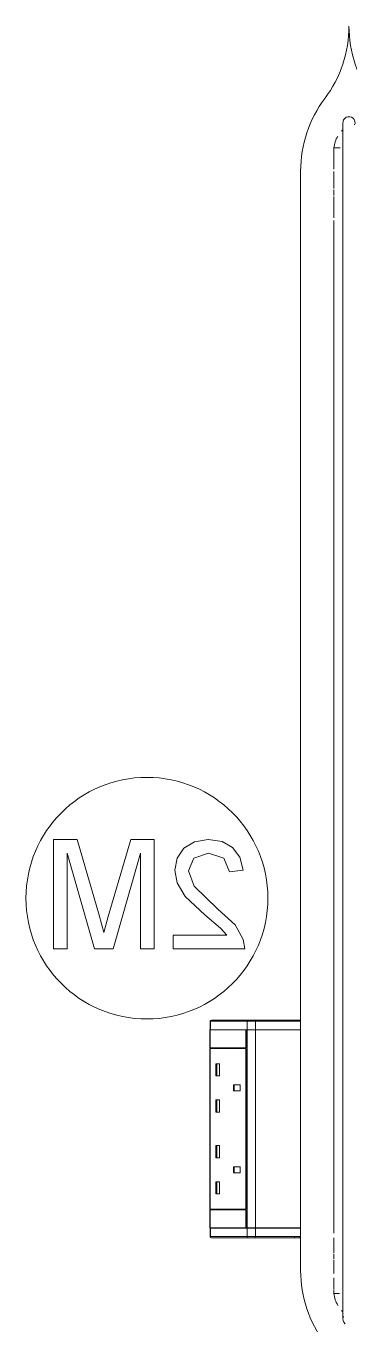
# Model space of a CAD drawing. Header units: millimetres. Extents: x 155927 to 295199, y -4084 to 97293.
# Drawn here: x 186056 to 186323, y 33027 to 34101 of the extents above; entities that cross this region are included whole.
import ezdxf

# ---------------------------------------------------------------- set-up
doc = ezdxf.new("R2010")
doc.units = ezdxf.units.MM
doc.header["$MEASUREMENT"] = 0
doc.layers.add('I-FURN', color=8, linetype='CONTINUOUS', lineweight=9)

msp = doc.modelspace()

# ---------------------------------------------------------------- linework, layer by layer
at = {"layer": 'I-FURN'}
for p, q in [((186318.2, 34021.1), (186318.2, 34021.1)), ((186318.2, 34021.1), (186318.2, 34020.9)), ((186318.2, 34020.9), (186318.2, 34020.6)), ((186318.2, 34020.6), (186318.2, 34020.1)), ((186318.2, 34020.1), (186318.2, 34019.5)), ((186318.2, 34019.5), (186318.2, 34018.8)), ((186318.2, 34018.8), (186318.2, 34018)), ((186318.2, 34018), (186318.2, 34017)), ((186318.2, 34017), (186318.2, 34016)), ((186318.2, 34016), (186318.2, 34014.8)), ((186318.2, 34014.8), (186318.2, 34013.4)), ((186318.2, 34013.4), (186318.2, 34012)), ((186318.2, 34012), (186318.2, 34010.4)), ((186318.2, 34010.4), (186318.2, 34008.8)), ((186318.2, 34008.8), (186318.2, 34007)), ((186318.2, 34007), (186318.2, 34005.1)), ((186318.2, 34005.1), (186318.2, 34003.1)), ((186318.2, 34003.1), (186318.2, 34001.1)), ((186315.9, 34000.2), (186310.7, 34000.2)), ((186310.7, 33982.7), (186310.7, 34000.2)), ((186310.7, 33994.6), (186310.7, 33995.7)), ((186318.2, 34001.1), (186318.2, 33998.9)), ((186318.2, 33998.9), (186318.2, 33996.6)), ((186318.2, 33996.6), (186318.2, 33994.2)), ((186318.2, 33994.2), (186318.2, 33991.8)), ((186318.2, 33991.8), (186318.2, 33989.3)), ((186283.2, 33277.4), (186283.2, 33981.1)), ((186283.2, 33981.1), (186283.2, 33277.4)), ((186310.7, 33966.5), (186310.7, 33980.8)), ((186318.2, 33989.3), (186318.2, 33986.6)), ((186318.2, 33986.6), (186318.2, 33984)), ((186318.2, 33984), (186318.2, 33981.2)), ((186318.2, 33981.2), (186318.2, 33978.4)), ((186318.2, 33978.4), (186318.2, 33975.5)), ((186318.2, 33975.5), (186318.2, 33972.5)), ((186318.2, 33972.5), (186318.2, 33969.6)), ((186318.2, 33969.6), (186318.2, 33966.5)), ((186310.7, 33960.7), (186310.7, 33965.6)), ((186310.7, 33942.3), (186310.7, 33960)), ((186318.2, 33966.5), (186318.2, 33963.4)), ((186318.2, 33963.4), (186318.2, 33960.3)), ((186318.2, 33960.3), (186318.2, 33957.2)), ((186318.2, 33957.2), (186318.2, 33954)), ((186318.2, 33954), (186318.2, 33950.8)), ((186318.2, 33950.8), (186318.2, 33947.6)), ((186310.7, 33102.1), (186310.7, 33940.2)), ((186318.2, 33947.6), (186318.2, 33944.3)), ((186318.2, 33944.3), (186318.2, 33941.1)), ((186318.2, 33941.1), (186318.2, 33940.2)), ((186318.2, 33940.2), (186318.2, 33102.1)), ((186098.3, 33427.8), (186078.8, 33427.8)), ((186078.8, 33427.8), (186078.8, 33337.4)), ((186116.5, 33365.2), (186098.3, 33427.8)), ((186142.7, 33427.8), (186124.2, 33364.1)), ((186162.2, 33427.8), (186142.7, 33427.8)), ((186162.2, 33337.4), (186162.2, 33427.8)), ((186195.4, 33426), (186186.6, 33420.6)), ((186206.8, 33427.8), (186195.4, 33426)), ((186218.2, 33426.2), (186206.8, 33427.8)), ((186227, 33421.3), (186218.2, 33426.2)), ((186090.1, 33337.4), (186090.1, 33416.5)), ((186090.1, 33416.5), (186112.8, 33337.4)), ((186128.2, 33337.4), (186150.9, 33416.5)), ((186150.9, 33416.5), (186150.9, 33337.4)), ((186181, 33412.5), (186179.1, 33402.6)), ((186186.6, 33420.6), (186181, 33412.5)), ((186190.4, 33401.9), (186195, 33412.3)), ((186195, 33412.3), (186207, 33416.5)), ((186207, 33416.5), (186219.6, 33412.4)), ((186219.6, 33412.4), (186224.3, 33401)), ((186232.9, 33413.3), (186227, 33421.3)), ((186235.6, 33402.4), (186232.9, 33413.3)), ((186179.1, 33402.6), (186181.1, 33391.9)), ((186195.3, 33389.1), (186190.4, 33401.9)), ((186224.3, 33401), (186235.6, 33402.4)), ((186181.1, 33391.9), (186187.8, 33380.8)), ((186187.8, 33380.8), (186204, 33365.4)), ((186214.8, 33370.3), (186195.3, 33389.1)), ((186229, 33357.2), (186214.8, 33370.3)), ((186120.5, 33350.8), (186116.5, 33365.2)), ((186124.2, 33364.1), (186120.5, 33350.8)), ((186204, 33365.4), (186217, 33354.5)), ((186235.8, 33345.2), (186229, 33357.2)), ((186177.7, 33348.7), (186177.7, 33337.4)), ((186222.1, 33348.7), (186177.7, 33348.7)), ((186217, 33354.5), (186222.1, 33348.7)), ((186078.8, 33337.4), (186090.1, 33337.4)), ((186112.8, 33337.4), (186128.2, 33337.4)), ((186150.9, 33337.4), (186162.2, 33337.4)), ((186177.7, 33337.4), (186237, 33337.4)), ((186237, 33337.4), (186235.8, 33345.2)), ((186208.4, 33277.4), (186208.4, 33270.4)), ((186208.4, 33277.4), (186208.6, 33277.4)), ((186208.4, 33277.4), (186208.4, 33270.4)), ((186208.4, 33270.4), (186208.4, 33277.4)), ((186208.6, 33277.4), (186238.9, 33277.4)), ((186208.6, 33277.4), (186208.6, 33270.4)), ((186208.7, 33278.2), (186208.8, 33278.2)), ((186239.7, 33278.4), (186209.4, 33278.4)), ((186239.7, 33278.4), (186209.4, 33278.4)), ((186238.9, 33277.4), (186245.8, 33277.4)), ((186238.9, 33277.4), (186238.9, 33270.4)), ((186239.7, 33278.4), (186278.2, 33278.4)), ((186245.2, 33278.4), (186239.7, 33278.4)), ((186282.2, 33278.4), (186245.2, 33278.4)), ((186245.8, 33277.4), (186283.2, 33277.4)), ((186245.8, 33277.4), (186245.8, 33270.4)), ((186278.2, 33278.4), (186278.2, 33277.4)), ((186278.2, 33278.4), (186282.2, 33278.4)), ((186283.2, 33270.4), (186283.2, 33277.4)), ((186283.2, 33277.4), (186283.2, 33270.4)), ((186208.2, 33255.4), (186208.2, 33270.4)), ((186208.2, 33270.4), (186238, 33270.4)), ((186208.4, 33270.4), (186208.6, 33270.4)), ((186208.4, 33270.3), (186208.4, 33106.4)), ((186208.6, 33270.4), (186238.9, 33270.4)), ((186238, 33270.4), (186238, 33255.4)), ((186238.2, 33255.4), (186238.2, 33270.3)), ((186238.2, 33270.3), (186238.9, 33270.3)), ((186238.9, 33270.4), (186245.8, 33270.4)), ((186245.8, 33270.3), (186238.9, 33270.3)), ((186238.9, 33270.3), (186238.9, 33106.4)), ((186245.8, 33270.4), (186283.2, 33270.4)), ((186283.2, 33270.3), (186245.8, 33270.3)), ((186245.8, 33270.3), (186245.8, 33106.4)), ((186283.2, 33106.4), (186283.2, 33270.3)), ((186283.2, 33270.3), (186283.2, 33106.4)), ((186238, 33255.4), (186208.2, 33255.4)), ((186208.2, 33254.9), (186238, 33254.9)), ((186208.2, 33121.9), (186208.2, 33254.9)), ((186208.6, 33254.9), (186208.6, 33255.4)), ((186238, 33254.9), (186238, 33121.9)), ((186238.2, 33121.9), (186238.2, 33254.9)), ((186213.2, 33242.3), (186213.2, 33232.3)), ((186213.2, 33242.3), (186216.1, 33242.3)), ((186214, 33242.3), (186214, 33232.3)), ((186216.1, 33242.3), (186216.1, 33232.3)), ((186213.2, 33232.3), (186216.1, 33232.3)), ((186227.6, 33224.8), (186227.6, 33219.8)), ((186233.3, 33224.8), (186227.6, 33224.8)), ((186227.6, 33219.8), (186233.3, 33219.8)), ((186228.3, 33224.8), (186228.3, 33219.8)), ((186233.3, 33219.8), (186233.3, 33224.8)), ((186213.2, 33212.3), (186213.2, 33202.3)), ((186213.2, 33212.3), (186216.1, 33212.3)), ((186214, 33212.3), (186214, 33202.3)), ((186216.1, 33212.3), (186216.1, 33202.3)), ((186213.2, 33202.3), (186216.1, 33202.3)), ((186213.2, 33174.5), (186213.2, 33164.5)), ((186213.2, 33174.5), (186216.1, 33174.5)), ((186214, 33174.5), (186214, 33164.5)), ((186216.1, 33174.5), (186216.1, 33164.5)), ((186213.2, 33164.5), (186216.1, 33164.5)), ((186227.6, 33157), (186227.6, 33152)), ((186227.6, 33157), (186233.3, 33157)), ((186228.3, 33157), (186228.3, 33152)), ((186233.3, 33157), (186233.3, 33152)), ((186213.2, 33144.5), (186213.2, 33134.5)), ((186213.2, 33144.5), (186216.1, 33144.5)), ((186214, 33144.5), (186214, 33134.5)), ((186216.1, 33144.5), (186216.1, 33134.5)), ((186227.6, 33152), (186233.3, 33152)), ((186213.2, 33134.5), (186216.1, 33134.5)), ((186208.2, 33121.9), (186238, 33121.9)), ((186208.2, 33121.4), (186238, 33121.4)), ((186208.2, 33106.4), (186208.2, 33121.4)), ((186208.6, 33121.4), (186208.6, 33121.9)), ((186238, 33121.4), (186238, 33106.4)), ((186238.2, 33106.4), (186238.2, 33121.4)), ((186238, 33106.4), (186208.2, 33106.4)), ((186208.4, 33106.3), (186208.4, 33099.3)), ((186208.6, 33106.3), (186208.4, 33106.3)), ((186208.4, 33106.3), (186208.4, 33099.3)), ((186208.4, 33106.3), (186208.4, 33099.3)), ((186208.6, 33099.3), (186208.4, 33099.3)), ((186208.6, 33099.3), (186208.6, 33106.3)), ((186238.9, 33106.3), (186208.6, 33106.3)), ((186238.9, 33099.3), (186208.6, 33099.3)), ((186238, 33106.4), (186240.5, 33106.4)), ((186238.9, 33106.4), (186238.2, 33106.4)), ((186238.9, 33106.4), (186245.8, 33106.4)), ((186238.9, 33099.3), (186238.9, 33106.3)), ((186245.8, 33106.3), (186238.9, 33106.3)), ((186245.8, 33099.3), (186238.9, 33099.3)), ((186245.8, 33106.4), (186283.2, 33106.4)), ((186245.8, 33099.3), (186245.8, 33106.3)), ((186283.2, 33106.3), (186245.8, 33106.3)), ((186283.2, 33099.3), (186245.8, 33099.3)), ((186278.2, 33099.3), (186278.2, 33098.3)), ((186283.2, 33099.3), (186283.2, 33106.3)), ((186283.2, 33099.3), (186283.2, 33106.3)), ((186283.2, 33071.1), (186283.2, 33099.3)), ((186283.2, 33099.3), (186283.2, 33071.1)), ((186318.2, 33102.1), (186318.2, 33099.2)), ((186318.2, 33099.2), (186318.2, 33096.4)), ((186208.8, 33098.5), (186208.7, 33098.6)), ((186209.4, 33098.3), (186239.7, 33098.3)), ((186209.4, 33098.3), (186239.7, 33098.3)), ((186278.2, 33098.3), (186239.7, 33098.3)), ((186239.7, 33098.3), (186245.2, 33098.3)), ((186245.2, 33098.3), (186282.2, 33098.3)), ((186282.2, 33098.3), (186278.2, 33098.3)), ((186282.2, 33098.3), (186282.2, 33098.3)), ((186310.7, 33085.9), (186310.7, 33098.1)), ((186318.2, 33096.4), (186318.2, 33093.6)), ((186318.2, 33093.6), (186318.2, 33090.8)), ((186318.2, 33090.8), (186318.2, 33088)), ((186310.7, 33080.9), (186310.7, 33085)), ((186310.7, 33068.6), (186310.7, 33080.1)), ((186318.2, 33088), (186318.2, 33085.2)), ((186318.2, 33085.2), (186318.2, 33082.5)), ((186318.2, 33082.5), (186318.2, 33079.7)), ((186318.2, 33079.7), (186318.2, 33077.1)), ((186318.2, 33077.1), (186318.2, 33074.4)), ((186318.2, 33074.4), (186318.2, 33071.9)), ((186318.2, 33071.9), (186318.2, 33069.3)), ((186318.2, 33069.3), (186318.2, 33066.8)), ((186310.7, 33057.1), (186310.7, 33065.1)), ((186310.7, 33055.9), (186310.7, 33056.8)), ((186318.2, 33066.8), (186318.2, 33064.4)), ((186318.2, 33064.4), (186318.2, 33062)), ((186318.2, 33062), (186318.2, 33059.7)), ((186318.2, 33059.7), (186318.2, 33057.5)), ((186318.2, 33057.5), (186318.2, 33055.3)), ((186310.7, 33052.1), (186310.7, 33055.5)), ((186310.7, 33052.1), (186315.3, 33052.1)), ((186318.2, 33055.3), (186318.2, 33053.2)), ((186318.2, 33053.2), (186318.2, 33051.2)), ((186318.2, 33051.2), (186318.2, 33049.3)), ((186318.2, 33049.3), (186318.2, 33047.4)), ((186318.2, 33047.4), (186318.2, 33045.6)), ((186318.2, 33045.6), (186318.2, 33044)), ((186318.2, 33044), (186318.2, 33042.4)), ((186318.2, 33042.4), (186318.2, 33040.9)), ((186318.2, 33040.9), (186318.2, 33039.5)), ((186318.2, 33039.5), (186318.2, 33038.2)), ((186318.2, 33038.2), (186318.2, 33037)), ((186318.2, 33037), (186318.2, 33036)), ((186318.2, 33036), (186318.2, 33035)), ((186318.2, 33035), (186318.2, 33034.1)), ((186318.2, 33034.1), (186318.2, 33033.4)), ((186318.2, 33033.4), (186318.2, 33032.7)), ((186318.2, 33032.7), (186318.2, 33032.2)), ((186318.2, 33032.2), (186318.2, 33031.8)), ((186318.2, 33031.8), (186318.2, 33031.4)), ((186318.2, 33031.4), (186318.2, 33031.2)), ((186318.2, 33031.2), (186318.2, 33031.1)), ((186318.2, 33031.1), (186318.2, 33031.1))]:
    msp.add_line(p, q, dxfattribs=at)
at = {"layer": 'I-FURN', "flags": 128}
for points in [[(186208.4, 33277.4), (186208.4, 33277.5), (186208.4, 33277.5), (186208.4, 33277.6), (186208.4, 33277.6), (186208.4, 33277.6), (186208.4, 33277.7), (186208.4, 33277.7), (186208.4, 33277.8), (186208.5, 33277.8), (186208.5, 33277.8), (186208.5, 33277.9), (186208.5, 33277.9), (186208.5, 33277.9)], [(186245.2, 33278.4), (186245.1, 33278.4), (186244.9, 33278.4), (186244.8, 33278.4), (186244.7, 33278.4), (186244.5, 33278.4), (186244.4, 33278.4), (186244.2, 33278.4), (186244.1, 33278.4), (186243.9, 33278.4), (186243.7, 33278.4), (186243.6, 33278.4), (186243.4, 33278.4), (186243.3, 33278.4), (186243.1, 33278.4), (186242.9, 33278.4), (186242.8, 33278.4), (186242.6, 33278.4), (186242.5, 33278.4), (186242.3, 33278.4), (186242.2, 33278.4), (186242, 33278.4), (186241.8, 33278.4), (186241.7, 33278.4), (186241.5, 33278.4), (186241.4, 33278.4), (186241.2, 33278.4), (186241.1, 33278.4), (186241, 33278.4), (186240.8, 33278.4), (186240.7, 33278.4), (186240.6, 33278.4), (186240.4, 33278.4), (186240.3, 33278.4), (186240.2, 33278.4), (186240.1, 33278.4), (186240, 33278.4), (186239.9, 33278.4), (186239.8, 33278.4), (186239.7, 33278.4)], [(186282.2, 33278.4), (186282, 33278.4), (186281.5, 33278.4), (186281, 33278.4), (186280.3, 33278.4), (186279.5, 33278.4), (186278.5, 33278.4), (186277.5, 33278.4), (186276.3, 33278.4), (186274.9, 33278.4), (186273.5, 33278.4), (186271.9, 33278.4), (186270.2, 33278.4), (186268.4, 33278.4), (186266.4, 33278.4), (186264.4, 33278.4), (186262.2, 33278.4), (186260, 33278.4), (186257.6, 33278.4), (186255.2, 33278.4), (186252.6, 33278.4), (186250, 33278.4), (186247.3, 33278.4), (186245.2, 33278.4)], [(186278.2, 33278.4), (186278.4, 33278.4), (186278.6, 33278.4), (186278.7, 33278.4), (186278.9, 33278.4), (186279, 33278.4), (186279.2, 33278.4), (186279.3, 33278.4), (186279.5, 33278.4), (186279.6, 33278.4), (186279.8, 33278.4), (186279.9, 33278.4), (186280.1, 33278.4), (186280.2, 33278.4), (186280.4, 33278.4), (186280.5, 33278.4), (186280.6, 33278.4), (186280.8, 33278.4), (186280.9, 33278.4), (186281, 33278.4), (186281.1, 33278.4), (186281.2, 33278.4), (186281.3, 33278.4), (186281.4, 33278.4), (186281.5, 33278.4), (186281.6, 33278.4), (186281.7, 33278.4), (186281.8, 33278.4), (186281.8, 33278.4), (186281.9, 33278.4), (186282, 33278.4), (186282, 33278.4), (186282.1, 33278.4), (186282.1, 33278.4), (186282.1, 33278.4), (186282.2, 33278.4), (186282.2, 33278.4), (186282.2, 33278.4), (186282.2, 33278.4), (186282.2, 33278.4)], [(186282.2, 33278.4), (186282.3, 33278.4), (186282.3, 33278.4), (186282.4, 33278.4), (186282.4, 33278.4), (186282.4, 33278.4), (186282.5, 33278.4), (186282.5, 33278.4), (186282.6, 33278.4), (186282.6, 33278.4), (186282.6, 33278.4), (186282.7, 33278.3), (186282.7, 33278.3), (186282.7, 33278.3), (186282.8, 33278.3), (186282.8, 33278.3), (186282.8, 33278.2), (186282.9, 33278.2), (186282.9, 33278.2), (186282.9, 33278.2), (186283, 33278.1), (186283, 33278.1), (186283, 33278.1), (186283, 33278), (186283.1, 33278), (186283.1, 33278), (186283.1, 33277.9), (186283.1, 33277.9), (186283.1, 33277.9), (186283.2, 33277.8), (186283.2, 33277.8), (186283.2, 33277.8), (186283.2, 33277.7), (186283.2, 33277.7), (186283.2, 33277.7), (186283.2, 33277.6), (186283.2, 33277.6), (186283.2, 33277.5), (186283.2, 33277.5), (186283.2, 33277.5), (186283.2, 33277.4)], [(186282.2, 33278.4), (186282.2, 33278.4), (186282.2, 33278.4)], [(186208.5, 33098.8), (186208.5, 33098.8), (186208.5, 33098.9), (186208.5, 33098.9), (186208.5, 33099), (186208.4, 33099), (186208.4, 33099), (186208.4, 33099.1), (186208.4, 33099.1), (186208.4, 33099.2), (186208.4, 33099.2), (186208.4, 33099.2), (186208.4, 33099.3), (186208.4, 33099.3), (186208.4, 33099.3)], [(186283.2, 33099.3), (186283.2, 33099.3), (186283.2, 33099.2), (186283.2, 33099.2), (186283.2, 33099.2), (186283.2, 33099.1), (186283.2, 33099.1), (186283.2, 33099), (186283.2, 33099), (186283.2, 33099), (186283.2, 33098.9), (186283.1, 33098.9), (186283.1, 33098.9), (186283.1, 33098.8), (186283.1, 33098.8), (186283.1, 33098.8), (186283, 33098.7), (186283, 33098.7), (186283, 33098.7), (186283, 33098.6), (186282.9, 33098.6), (186282.9, 33098.6), (186282.9, 33098.6), (186282.8, 33098.5), (186282.8, 33098.5), (186282.8, 33098.5), (186282.7, 33098.5), (186282.7, 33098.4), (186282.7, 33098.4), (186282.6, 33098.4), (186282.6, 33098.4), (186282.6, 33098.4), (186282.5, 33098.4), (186282.5, 33098.4), (186282.4, 33098.3), (186282.4, 33098.3), (186282.4, 33098.3), (186282.3, 33098.3), (186282.3, 33098.3), (186282.2, 33098.3), (186282.2, 33098.3)], [(186239.7, 33098.3), (186239.8, 33098.3), (186239.9, 33098.3), (186240, 33098.3), (186240.1, 33098.3), (186240.2, 33098.3), (186240.3, 33098.3), (186240.4, 33098.3), (186240.6, 33098.3), (186240.7, 33098.3), (186240.8, 33098.3), (186241, 33098.3), (186241.1, 33098.3), (186241.2, 33098.3), (186241.4, 33098.3), (186241.5, 33098.3), (186241.7, 33098.3), (186241.8, 33098.3), (186242, 33098.3), (186242.2, 33098.3), (186242.3, 33098.3), (186242.5, 33098.3), (186242.6, 33098.3), (186242.8, 33098.3), (186242.9, 33098.3), (186243.1, 33098.3), (186243.3, 33098.3), (186243.4, 33098.3), (186243.6, 33098.3), (186243.7, 33098.3), (186243.9, 33098.3), (186244.1, 33098.3), (186244.2, 33098.3), (186244.4, 33098.3), (186244.5, 33098.3), (186244.7, 33098.3), (186244.8, 33098.3), (186244.9, 33098.3), (186245.1, 33098.3), (186245.2, 33098.3)], [(186245.2, 33098.3), (186248, 33098.3), (186250.7, 33098.3), (186253.3, 33098.3), (186255.8, 33098.3), (186258.3, 33098.3), (186260.6, 33098.3), (186262.8, 33098.3), (186264.9, 33098.3), (186266.9, 33098.3), (186268.9, 33098.3), (186270.6, 33098.3), (186272.3, 33098.3), (186273.9, 33098.3), (186275.3, 33098.3), (186276.6, 33098.3), (186277.8, 33098.3), (186278.8, 33098.3), (186279.7, 33098.3), (186280.5, 33098.3), (186281.1, 33098.3), (186281.7, 33098.3), (186282, 33098.3), (186282.2, 33098.3)], [(186282.2, 33098.3), (186282.2, 33098.3), (186282.2, 33098.3), (186282.2, 33098.3), (186282.2, 33098.3), (186282.2, 33098.3), (186282.1, 33098.3), (186282.1, 33098.3), (186282, 33098.3), (186282, 33098.3), (186281.9, 33098.3), (186281.9, 33098.3), (186281.8, 33098.3), (186281.7, 33098.3), (186281.6, 33098.3), (186281.5, 33098.3), (186281.4, 33098.3), (186281.3, 33098.3), (186281.2, 33098.3), (186281.1, 33098.3), (186281, 33098.3), (186280.9, 33098.3), (186280.8, 33098.3), (186280.7, 33098.3), (186280.5, 33098.3), (186280.4, 33098.3), (186280.3, 33098.3), (186280.1, 33098.3), (186280, 33098.3), (186279.8, 33098.3), (186279.7, 33098.3), (186279.5, 33098.3), (186279.4, 33098.3), (186279.2, 33098.3), (186279.1, 33098.3), (186278.9, 33098.3), (186278.8, 33098.3), (186278.6, 33098.3), (186278.4, 33098.3), (186278.3, 33098.3), (186278.2, 33098.3)]]:
    msp.add_lwpolyline(points, dxfattribs=at)
at = {"layer": 'I-FURN'}
for centre, radius, start, end in [((186223.2, 34101.1), 100, 323.1301, 0), ((186223.2, 34101.1), 100, 323.1301, 0), ((186423.2, 34101.1), 100, 180, 216.8699), ((186423.2, 34101.1), 100, 180, 216.8699), ((186383.2, 33981.1), 100, 143.1301, 180), ((186383.2, 33981.1), 100, 143.1301, 180), ((186323.2, 34021.1), 5, 338.1748, 186.9152), ((186323.2, 34008.3), 8.51, 125.5405, 136.5486), ((186334.2, 33997.9), 23.6, 149.1436, 174.3336), ((186156.1, 33379.3), 100, 0, 180), ((186156.1, 33379.3), 100, 180, 0), ((186383.2, 33071.1), 100, 180, 216.8699), ((186383.2, 33071.1), 100, 180, 216.8699), ((186334.2, 33054.4), 23.6, 185.6664, 210.8564), ((186323.2, 33044), 8.51, 223.4514, 234.4595), ((186323.2, 33031.1), 5, 158.1748, 232.7249)]:
    msp.add_arc(centre, radius, start, end, dxfattribs=at)
for centre, major_axis, ratio, start_param, end_param in [((186209.4, 33277.4), (0, 1), 0.819152, 0, 1.570796), ((186239.7, 33277.4), (0, -1), 0.819152, 3.141593, 4.712389), ((186245.2, 33277.4), (0, -1), 0.56467, 1.570796, 3.141593), ((186282.2, 33277.4), (0, -1), 0.998113, 1.570796, 3.141593), ((186209.4, 33099.3), (0, -1), 0.819152, 4.712389, 6.283185), ((186239.7, 33099.3), (0, -1), 0.819152, 4.712389, 6.283185), ((186245.2, 33099.3), (0, -1), 0.56467, 0, 1.570796), ((186282.2, 33099.3), (0, -1), 0.998113, 0, 1.570796)]:
    msp.add_ellipse(centre, major_axis=major_axis, ratio=ratio, start_param=start_param, end_param=end_param, dxfattribs=at)

doc.saveas('drawing.dxf')
